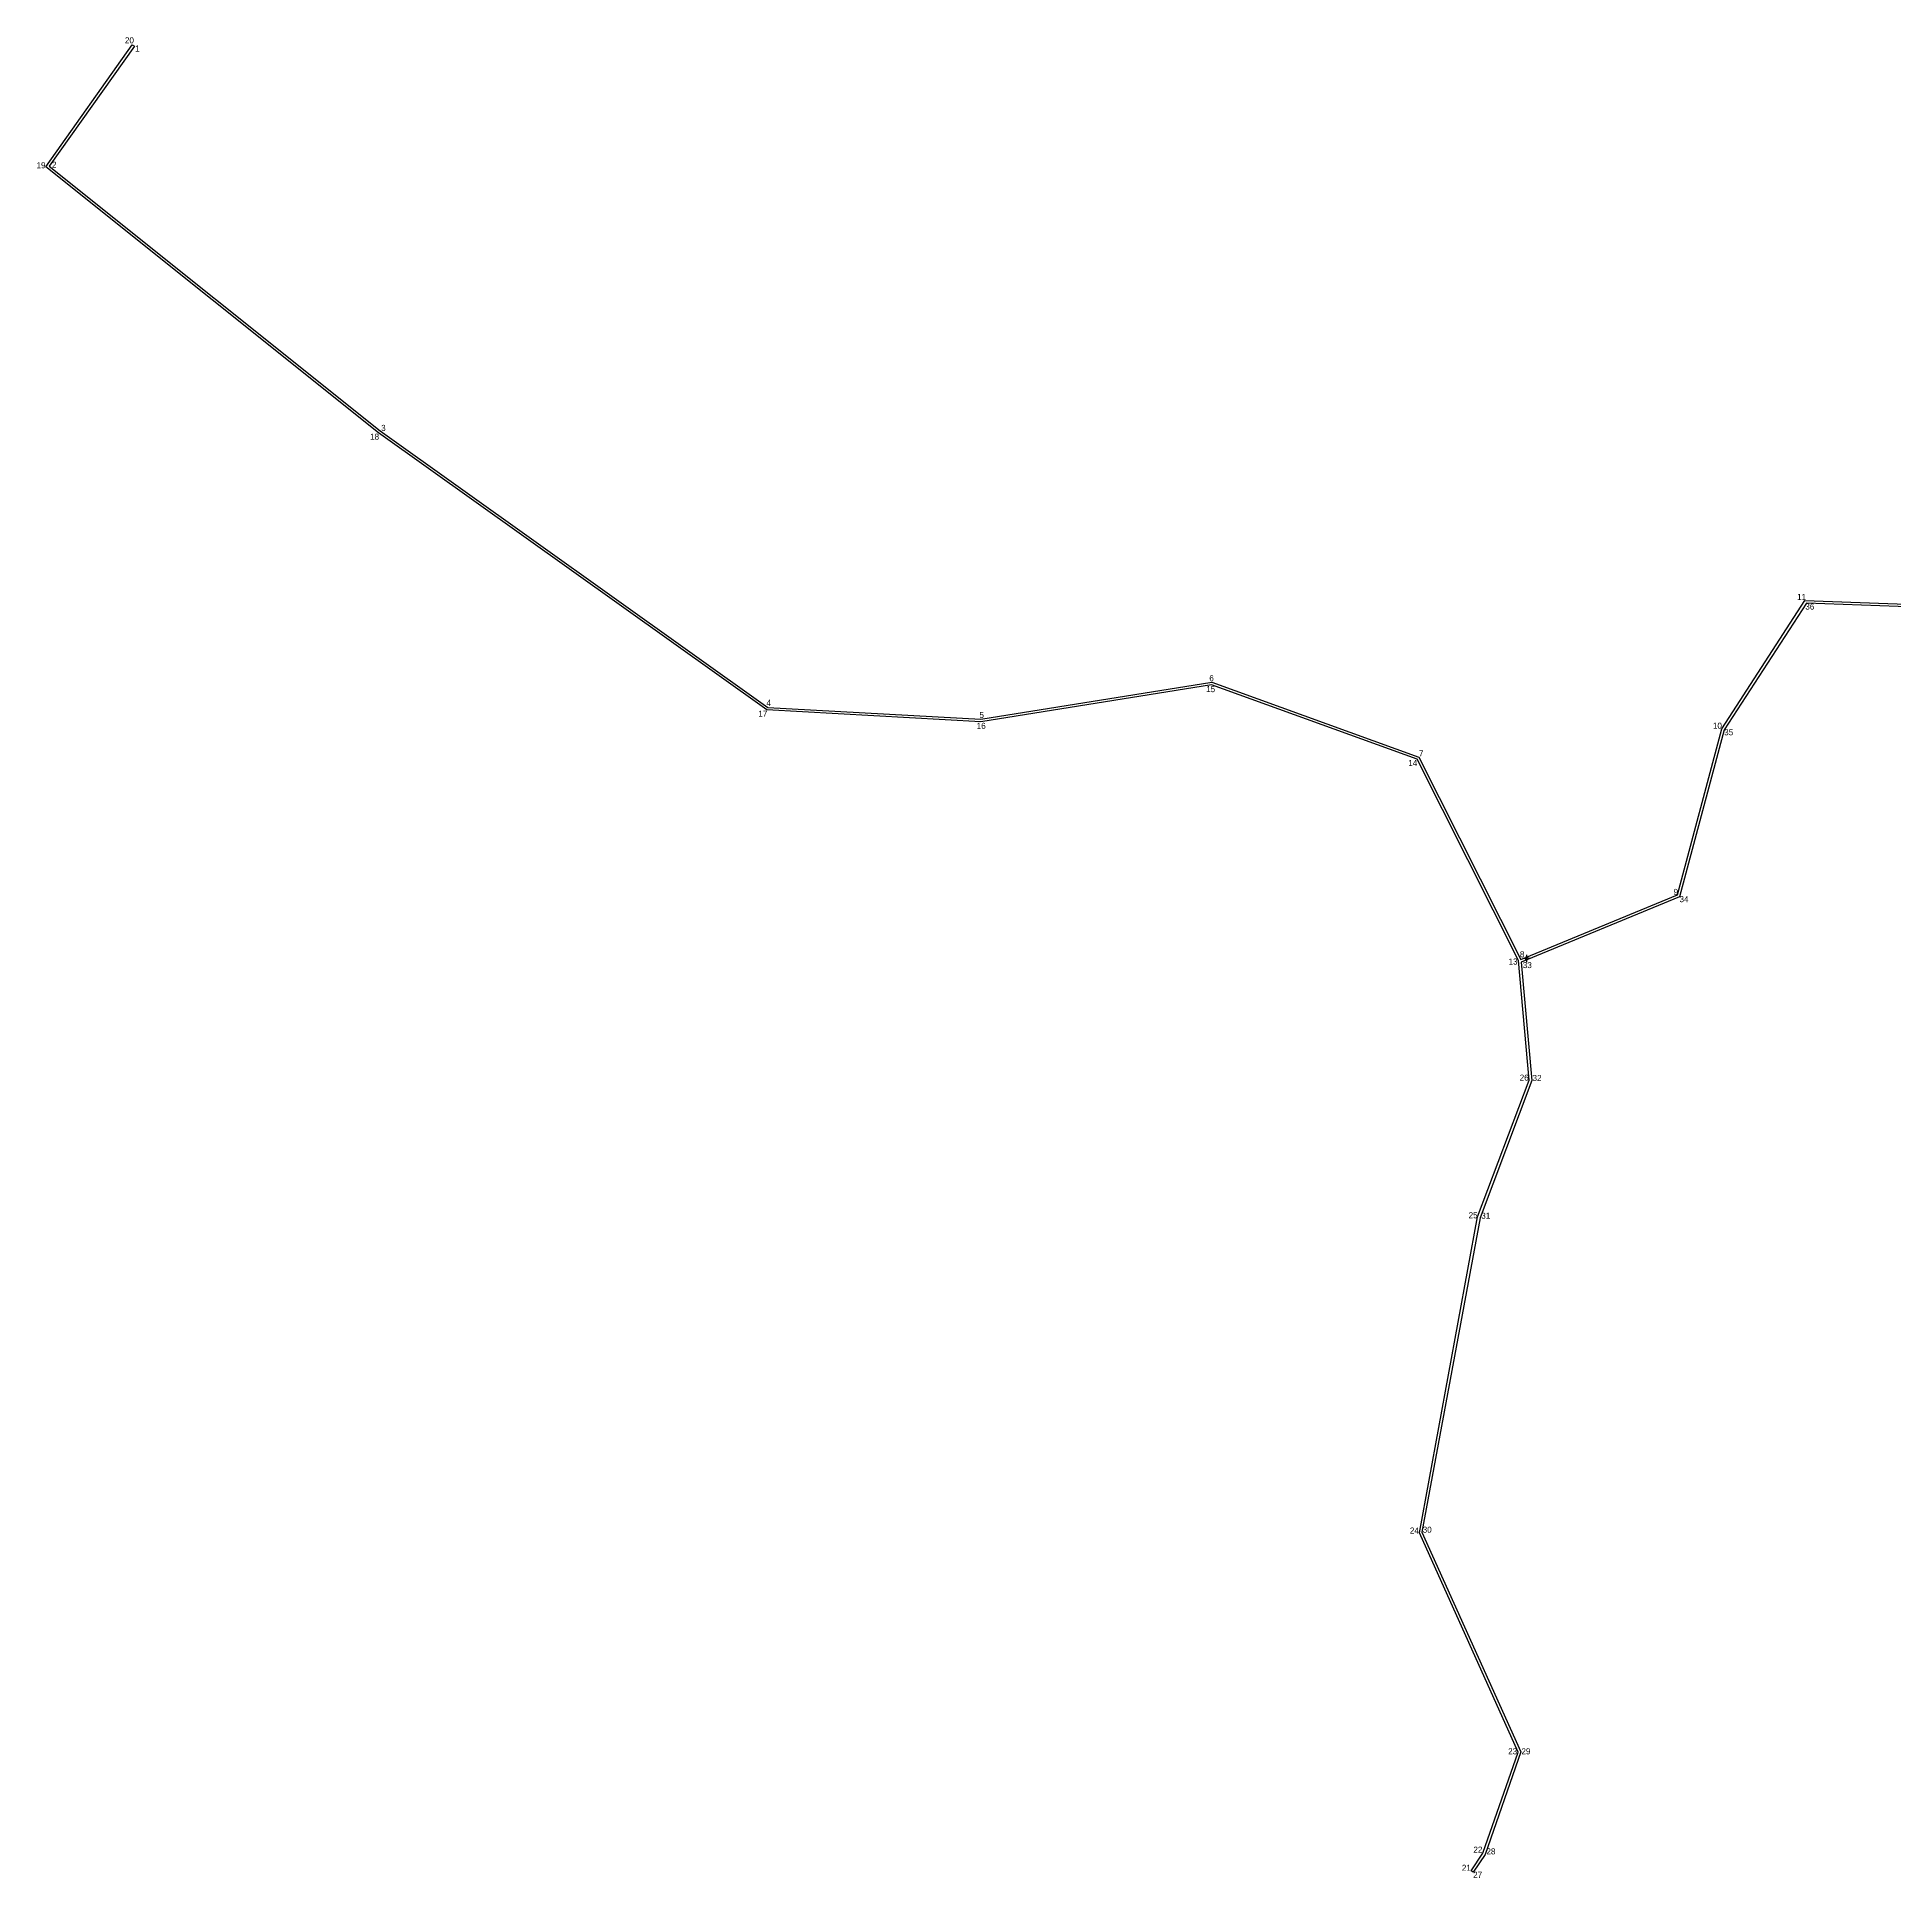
# Model space of a CAD drawing. Extents: x 531066 to 532294, y 1867462 to 1868180.
# Drawn here: x 531066 to 531680, y 1867462 to 1868070 of the extents above; entities that cross this region are included whole.
import ezdxf

# ---------------------------------------------------------------- set-up
doc = ezdxf.new("R2010")
doc.units = 0
for name, color, linetype in [('Level 11', 7, 'Continuous'), ('Level 12', 7, 'Continuous'), ('Level 30', 7, 'Continuous'), ('Level 7', 7, 'Continuous')]:
    doc.layers.add(name, color=color, linetype=linetype)

msp = doc.modelspace()

# ---------------------------------------------------------------- linework, layer by layer
at = {"layer": 'Level 11'}
for p, q in [((531557.88, 1867765.68), (531557.25, 1867765.68)), ((531558.5, 1867766.3), (531557.88, 1867765.68)), ((531557.88, 1867765.68), (531558.5, 1867765.05)), ((531558.5, 1867766.93), (531558.5, 1867766.3)), ((531559.12, 1867765.68), (531558.5, 1867766.3)), ((531558.5, 1867765.05), (531559.12, 1867765.68)), ((531558.5, 1867765.05), (531558.5, 1867764.43)), ((531559.75, 1867765.68), (531559.12, 1867765.68))]:
    msp.add_line(p, q, dxfattribs=at)
msp.add_circle((531558.5, 1867765.68), 0.15, dxfattribs=at)
at = {"layer": 'Level 30'}
msp.add_lwpolyline([(531747.9, 1867879.6), (531650.94, 1867883.18), (531623.78, 1867841.27), (531609.02, 1867786.07), (531556.69, 1867764.47), (531560.22, 1867725.39), (531543.08, 1867680.03), (531523.9, 1867576.05), (531556.63, 1867503.46), (531544.79, 1867469.59), (531540.82, 1867463.69), (531540.11, 1867464.16), (531544.01, 1867469.96), (531555.7, 1867503.43), (531523.05, 1867575.91), (531542.26, 1867680.28), (531559.36, 1867725.51), (531555.79, 1867765.02), (531522.3, 1867831.59), (531454.34, 1867856.14), (531378.12, 1867843.91), (531307.4, 1867847.86), (531179.01, 1867939.37), (531069.04, 1868027.35), (531097.65, 1868067.67), (531098.34, 1868067.18), (531070.19, 1868027.52), (531179.53, 1867940.05), (531307.69, 1867848.69), (531378.08, 1867844.76), (531454.43, 1867857.01), (531522.9, 1867832.28), (531556.57, 1867765.34), (531608.31, 1867786.69), (531622.99, 1867841.62), (531650.49, 1867884.05), (531747.93, 1867880.45)], dxfattribs=at)
at = {"layer": 'Level 7'}
for p, q in [((531097.65, 1868067.67), (531097.65, 1868067.67)), ((531098.34, 1868067.18), (531098.34, 1868067.18)), ((531069.04, 1868027.35), (531069.04, 1868027.35)), ((531070.19, 1868027.52), (531070.19, 1868027.52)), ((531179.01, 1867939.37), (531179.01, 1867939.37)), ((531179.53, 1867940.05), (531179.53, 1867940.05)), ((531650.49, 1867884.05), (531650.49, 1867884.05)), ((531650.94, 1867883.18), (531650.94, 1867883.18)), ((531454.43, 1867857.01), (531454.43, 1867857.01)), ((531454.34, 1867856.14), (531454.34, 1867856.14)), ((531307.4, 1867847.86), (531307.4, 1867847.86)), ((531307.69, 1867848.69), (531307.69, 1867848.69)), ((531378.08, 1867844.76), (531378.08, 1867844.76)), ((531378.12, 1867843.91), (531378.12, 1867843.91)), ((531622.99, 1867841.62), (531622.99, 1867841.62)), ((531623.78, 1867841.27), (531623.78, 1867841.27)), ((531522.9, 1867832.28), (531522.9, 1867832.28)), ((531522.3, 1867831.59), (531522.3, 1867831.59)), ((531608.31, 1867786.69), (531608.31, 1867786.69)), ((531609.02, 1867786.07), (531609.02, 1867786.07)), ((531555.79, 1867765.02), (531555.79, 1867765.02)), ((531556.57, 1867765.34), (531556.57, 1867765.34)), ((531556.69, 1867764.47), (531556.69, 1867764.47)), ((531559.36, 1867725.51), (531559.36, 1867725.51)), ((531560.22, 1867725.39), (531560.22, 1867725.39)), ((531542.26, 1867680.28), (531542.26, 1867680.28)), ((531543.08, 1867680.03), (531543.08, 1867680.03)), ((531523.05, 1867575.91), (531523.05, 1867575.91)), ((531523.9, 1867576.05), (531523.9, 1867576.05)), ((531555.7, 1867503.43), (531555.7, 1867503.43)), ((531556.63, 1867503.46), (531556.63, 1867503.46)), ((531544.01, 1867469.96), (531544.01, 1867469.96)), ((531540.11, 1867464.16), (531540.11, 1867464.16)), ((531540.82, 1867463.69), (531540.82, 1867463.69)), ((531544.79, 1867469.59), (531544.79, 1867469.59))]:
    msp.add_line(p, q, dxfattribs=at)

# ---------------------------------------------------------------- texts
at = {"layer": 'Level 12'}
for s, p in [('20', (531095.22, 1868068.16)), ('1', (531098.6, 1868065.44)), ('19', (531066, 1868026.85)), ('2', (531071.12, 1868027.05)), ('18', (531176.24, 1867937.15)), ('3', (531179.91, 1867940.05)), ('11', (531647.88, 1867884.19)), ('36', (531650.59, 1867881)), ('6', (531453.62, 1867857.32)), ('4', (531307.23, 1867849.18)), ('15', (531452.57, 1867853.72)), ('17', (531304.56, 1867845.57)), ('5', (531377.64, 1867845.18)), ('16', (531376.74, 1867841.59)), ('10', (531620.06, 1867841.62)), ('35', (531623.78, 1867839.46)), ('7', (531522.9, 1867832.5)), ('14', (531519.39, 1867829.34)), ('9', (531607.06, 1867786.69)), ('34', (531609.02, 1867784.3)), ('13', (531552.52, 1867763.68)), ('8', (531556.27, 1867766.09)), ('33', (531557.23, 1867762.51)), ('26', (531556.2, 1867725.32)), ('32', (531560.44, 1867725.21)), ('25', (531539.32, 1867679.84)), ('31', (531543.5, 1867679.67)), ('24', (531519.9, 1867575.62)), ('30', (531524.14, 1867575.9)), ('23', (531552.38, 1867502.67)), ('29', (531556.78, 1867502.67)), ('22', (531540.9, 1867470.16)), ('28', (531545.21, 1867469.59)), ('21', (531537.09, 1867464.16)), ('27', (531540.82, 1867461.84))]:
    msp.add_text(s, height=2, dxfattribs=at).set_placement(p)

doc.saveas('drawing.dxf')
